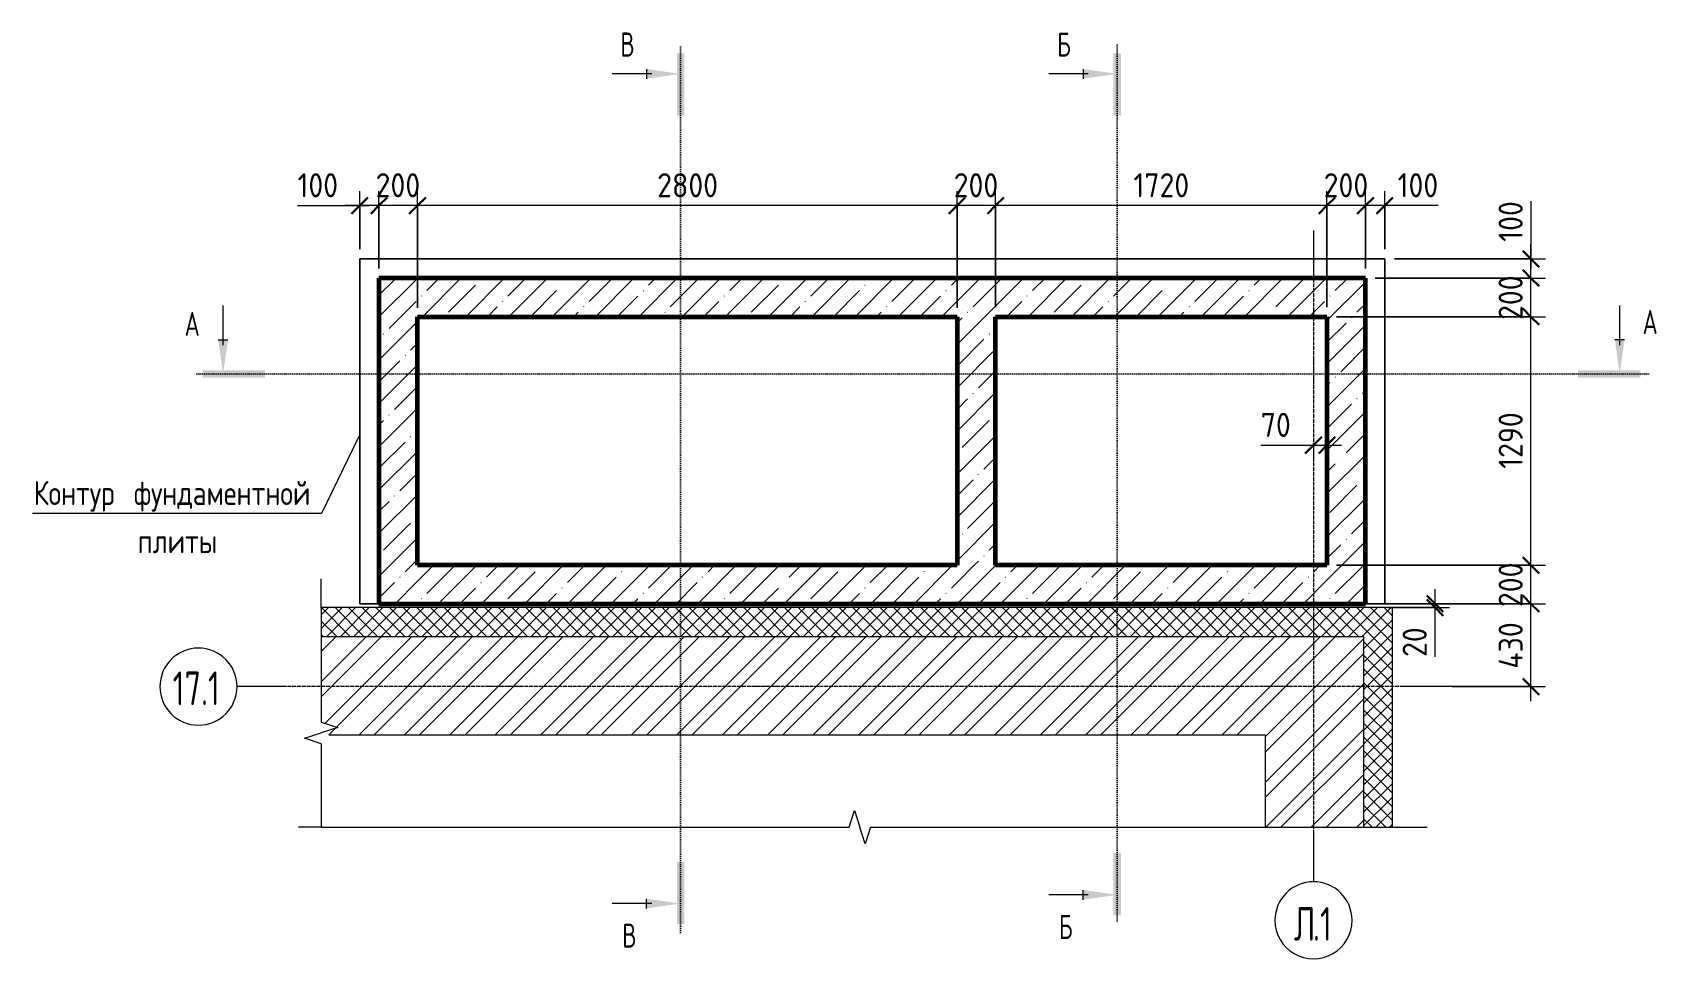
# Model space of a CAD drawing. Header units: millimetres. Extents: x -35908 to 28329, y -4005 to 79343.
# Drawn here: x -26256 to -17828, y 74484 to 79300 of the extents above; entities that cross this region are included whole.
import ezdxf

# ---------------------------------------------------------------- set-up
doc = ezdxf.new("R2010")
doc.units = ezdxf.units.MM
doc.linetypes.add('02 Штрихпунктирная _20 мм_', pattern=[25, 20, -2.5, 0, -2.5])
doc.linetypes.add('04 Пунктир 10мм', pattern=[10, 0, -10])
for name, color, linetype, lineweight in [('AA_Dim', 7, 'Continuous', 9), ('AA_Dim-50', 7, 'Continuous', 9), ('AA_Oformlenie', 7, 'Continuous', 9), ('AA_Razrez', 7, 'Continuous', 9), ('AA_Vinoska', 7, 'Continuous', 9), ('AF_Stena', 7, 'Continuous', 9), ('Оси', 7, 'Continuous', 9)]:
    doc.layers.add(name, color=color, linetype=linetype, lineweight=lineweight)
doc.layers.add('AF_Stena_Опалубка', color=7, linetype='Continuous', lineweight=20, true_color=0x0063c6)
doc.layers.add('KR_Fundament', color=7, linetype='Continuous', lineweight=20, true_color=0x804000)
doc.styles.add('GOST Common', font='GOST_Common.ttf', dxfattribs={"width": 0.85, "height": 125})
doc.styles.add('ISOCPEUR', font='isocpeur.TTF', dxfattribs={"width": 0.7, "height": 125})
doc.styles.add('ISOCPEUR_1', font='isocpeur.TTF', dxfattribs={"width": 0.9, "height": 125})
doc.styles.add('ISOCPEUR_3', font='isocpeur.TTF', dxfattribs={"width": 0.7, "height": 175})
doc.dimstyles.new('00_Точн_3_знака__прозр_', dxfattribs={"dimscale": 304.8, "dimtxt": 125.344371, "dimasz": 0.278871, "dimexe": 0.246063, "dimexo": 0.164042, "dimgap": 0.016404, "dimtad": 1, "dimdec": 3, "dimrnd": 0.001, "dimdsep": 46, "dimtxsty": 'ISOCPEUR_1', "dimblk1": 'OBLIQUE', "dimblk2": 'OBLIQUE', "dimsah": 1, "dimcen": 0.09, "dimdle": 0.246063, "dimazin": 0, "dimtfac": 1, "dimtdec": 4, "dimtix": 1, "dimtmove": 0, "dimatfit": 3, "dimfxl": 1, "dimtvp": 1, "dimtolj": 1, "dimtzin": 0, "dimlwd": 18, "dimlwe": 18, "dimarcsym": 2})
doc.dimstyles.new('00_Точн_3_знака__прозр__1', dxfattribs={"dimscale": 304.8, "dimtxt": 125.344371, "dimasz": 0.278871, "dimexe": 0.246063, "dimexo": 0.164042, "dimgap": 0.016404, "dimtad": 1, "dimdec": 3, "dimrnd": 0.001, "dimdsep": 46, "dimtxsty": 'ISOCPEUR_1', "dimblk1": 'OBLIQUE', "dimblk2": 'OBLIQUE', "dimsah": 1, "dimcen": 0.09, "dimdle": 0.246063, "dimazin": 0, "dimtfac": 1, "dimtdec": 4, "dimtix": 1, "dimtmove": 1, "dimatfit": 3, "dimfxl": 1, "dimtvp": 1, "dimtolj": 1, "dimtzin": 0, "dimlwd": 18, "dimlwe": 18, "dimarcsym": 2})
pattern_1 = [(45, (-54012.715, 0), (-35.35534, 35.35534), []), (135, (-54012.715, 0), (-35.35534, -35.35534), [])]
pattern_2 = [(45, (-54012.72, 0), (-117.8662, 117.8662), []), (45, (-53934.14, 0), (-117.8662, 117.8662), [])]
pattern_3 = [(45, (-54012.72, 0), (-112.2532, 112.2532), []), (45, (-53900.46, 0), (-112.2532, 112.2532), [198.438, -39.688, 1.676, -38.011])]

# ---------------------------------------------------------------- blocks, each defined once
blk = doc.blocks.new('011_ЛинияОбрыва _ЭлУзла_Линия_ - Тип 1-3854822-План СТм на отм_ -1_700 Опл')
at = {"layer": 'AA_Oformlenie'}
for p, q in [((0, 0), (595, 0)), ((706.3, 0), (1140, 0))]:
    blk.add_line(p, q, dxfattribs=at)
blk = doc.blocks.new('011_ЛинияОбрыва _ЭлУзла_Линия_ - Тип 1-3872822-План СТм на отм_ -1_700 Опл')
at = {"layer": 'AA_Oformlenie'}
for p, q in [((0, 0), (2740, 0)), ((2851.3, 0), (5590, 0))]:
    blk.add_line(p, q, dxfattribs=at)
blk = doc.blocks.new('Разрез - Номер узла_ сзади-394133-План СТм на отм_ -1_700 Опл')
at = {"layer": 'AA_Razrez'}
for points in [[(7.33, 0.4), (7.33, -0.39), (0.87, -0.39), (0.87, 0.4)], [(3.5, -3.53), (2.5, -3.53), (3, 0)]]:
    blk.add_hatch(color=256, dxfattribs=at).paths.add_polyline_path(points)
for p, q in [((3, -3), (3, -7.1)), ((2.5, -3.53), (3.5, -3.53))]:
    blk.add_line(p, q, dxfattribs=at)
blk = doc.blocks.new('Разрез - Номер узла_ спереди-394134-План СТм на отм_ -1_700 Опл')
at = {"layer": 'AA_Razrez'}
for points in [[(7.33, 0.4), (7.33, -0.39), (0.87, -0.39), (0.87, 0.4)], [(3.5, -3.53), (2.5, -3.53), (3, 0)]]:
    blk.add_hatch(color=256, dxfattribs=at).paths.add_polyline_path(points)
for p, q in [((3, -3), (3, -7.1)), ((2.5, -3.53), (3.5, -3.53))]:
    blk.add_line(p, q, dxfattribs=at)
blk = doc.blocks.new('DIMBLOCK6-План СТм на отм_ -1_700 Опл')
at = {"layer": 'AA_Dim-50', "color": 30, "lineweight": 30, "true_color": 0xff8000, "transparency": 16777216}
for p, q in [((-18479.3, 76335), (-18521.8, 76377.5)), ((-18479.3, 76335), (-18436.8, 76292.5)), ((-18479.3, 75905), (-18521.8, 75947.5)), ((-18479.3, 75905), (-18436.8, 75862.5))]:
    blk.add_line(p, q, dxfattribs=at)
at = {"layer": 'AA_Dim-50', "color": 30, "lineweight": 18, "true_color": 0xff8000, "transparency": 16777216}
for p, q in [((-19287.9, 76335), (-18404.3, 76335)), ((-18479.3, 76335), (-19287.9, 76335)), ((-18479.3, 75830), (-18479.3, 76335)), ((-18887.9, 75905), (-18404.3, 75905)), ((-18479.3, 75905), (-18887.9, 75905))]:
    blk.add_line(p, q, dxfattribs=at)
at = {"layer": 'AA_Dim-50', "color": 0, "lineweight": 18, "transparency": 16777216, "insert": (-18647.2, 75998.2), "char_height": 125, "width": 292.313, "attachment_point": 1, "rotation": 90, "line_spacing_factor": 1.135194, "style": 'ISOCPEUR_1'}
blk.add_mtext('430', dxfattribs=at)
blk = doc.blocks.new('_Oblique')
at = {"color": 0, "linetype": 'ByBlock', "lineweight": -2}
blk.add_line((-0.5, -0.5), (0.5, 0.5), dxfattribs=at)
blk = doc.blocks.new('DIMBLOCK7-План СТм на отм_ -1_700 Опл')
at = {"layer": 'AA_Dim-50', "color": 30, "lineweight": 18, "true_color": 0xff8000, "transparency": 16777216}
for p, q in [((-19487.9, 76535), (-18404.3, 76535)), ((-18479.3, 76535), (-19487.9, 76535)), ((-18479.3, 76335), (-18479.3, 76535)), ((-19287.9, 76335), (-18404.3, 76335)), ((-18479.3, 76335), (-19287.9, 76335))]:
    blk.add_line(p, q, dxfattribs=at)
at = {"layer": 'AA_Dim-50', "color": 30, "lineweight": 30, "true_color": 0xff8000, "transparency": 16777216}
for p, q in [((-18479.3, 76535), (-18521.8, 76577.5)), ((-18479.3, 76535), (-18436.8, 76492.5)), ((-18479.3, 76335), (-18521.8, 76377.5)), ((-18479.3, 76335), (-18436.8, 76292.5))]:
    blk.add_line(p, q, dxfattribs=at)
at = {"layer": 'AA_Dim-50', "color": 0, "lineweight": 18, "transparency": 16777216, "insert": (-18647.2, 76317.9), "char_height": 125, "width": 280.961, "attachment_point": 1, "rotation": 90, "line_spacing_factor": 1.135194, "style": 'ISOCPEUR_1'}
blk.add_mtext('200', dxfattribs=at)
blk = doc.blocks.new('DIMBLOCK8-План СТм на отм_ -1_700 Опл')
at = {"layer": 'AA_Dim-50', "color": 30, "lineweight": 18, "true_color": 0xff8000, "transparency": 16777216}
for p, q in [((-19487.9, 77825), (-18404.3, 77825)), ((-18479.3, 77825), (-19487.9, 77825)), ((-18479.3, 76535), (-18479.3, 77825)), ((-19487.9, 76535), (-18404.3, 76535)), ((-18479.3, 76535), (-19487.9, 76535))]:
    blk.add_line(p, q, dxfattribs=at)
at = {"layer": 'AA_Dim-50', "color": 30, "lineweight": 30, "true_color": 0xff8000, "transparency": 16777216}
for p, q in [((-18479.3, 77825), (-18521.8, 77867.5)), ((-18479.3, 77825), (-18436.8, 77782.5)), ((-18479.3, 76535), (-18521.8, 76577.5)), ((-18479.3, 76535), (-18436.8, 76492.5))]:
    blk.add_line(p, q, dxfattribs=at)
at = {"layer": 'AA_Dim-50', "color": 0, "lineweight": 18, "transparency": 16777216, "insert": (-18647.2, 77035.7), "char_height": 125, "width": 346.234, "attachment_point": 1, "rotation": 90, "line_spacing_factor": 1.135194, "style": 'ISOCPEUR_1'}
blk.add_mtext('1290', dxfattribs=at)
blk = doc.blocks.new('DIMBLOCK9-План СТм на отм_ -1_700 Опл')
at = {"layer": 'AA_Dim-50', "color": 30, "lineweight": 30, "true_color": 0xff8000, "transparency": 16777216}
for p, q in [((-18479.3, 78025), (-18521.8, 78067.5)), ((-18479.3, 78025), (-18436.8, 77982.5)), ((-18479.3, 77825), (-18521.8, 77867.5)), ((-18479.3, 77825), (-18436.8, 77782.5))]:
    blk.add_line(p, q, dxfattribs=at)
at = {"layer": 'AA_Dim-50', "color": 30, "lineweight": 18, "true_color": 0xff8000, "transparency": 16777216}
for p, q in [((-19287.9, 78025), (-18404.3, 78025)), ((-18479.3, 78025), (-19287.9, 78025)), ((-18479.3, 77825), (-18479.3, 78025)), ((-19487.9, 77825), (-18404.3, 77825)), ((-18479.3, 77825), (-19487.9, 77825))]:
    blk.add_line(p, q, dxfattribs=at)
at = {"layer": 'AA_Dim-50', "color": 0, "lineweight": 18, "transparency": 16777216, "insert": (-18647.2, 77807.9), "char_height": 125, "width": 280.961, "attachment_point": 1, "rotation": 90, "line_spacing_factor": 1.135194, "style": 'ISOCPEUR_1'}
blk.add_mtext('200', dxfattribs=at)
blk = doc.blocks.new('DIMBLOCK10-План СТм на отм_ -1_700 Опл')
at = {"layer": 'AA_Dim-50', "color": 30, "lineweight": 18, "true_color": 0xff8000, "transparency": 16777216}
for p, q in [((-18479.3, 78424.2), (-18479.3, 78163.8)), ((-18479.3, 78025), (-18479.3, 78200)), ((-18479.3, 78163.8), (-18479.3, 78075)), ((-19187.9, 78125), (-18404.3, 78125)), ((-18479.3, 78125), (-19187.9, 78125)), ((-19287.9, 78025), (-18404.3, 78025)), ((-18479.3, 78025), (-19287.9, 78025))]:
    blk.add_line(p, q, dxfattribs=at)
at = {"layer": 'AA_Dim-50', "color": 30, "lineweight": 30, "true_color": 0xff8000, "transparency": 16777216}
for p, q in [((-18479.3, 78125), (-18521.8, 78167.5)), ((-18479.3, 78025), (-18521.8, 78067.5)), ((-18479.3, 78125), (-18436.8, 78082.5)), ((-18479.3, 78025), (-18436.8, 77982.5))]:
    blk.add_line(p, q, dxfattribs=at)
at = {"layer": 'AA_Dim-50', "color": 0, "lineweight": 18, "transparency": 16777216, "insert": (-18647.2, 78213.8), "char_height": 125, "width": 252.581, "attachment_point": 1, "rotation": 90, "line_spacing_factor": 1.135194, "style": 'ISOCPEUR_1'}
blk.add_mtext('100', dxfattribs=at)
blk = doc.blocks.new('DIMBLOCK11-План СТм на отм_ -1_700 Опл')
at = {"layer": 'AA_Dim-50', "color": 30, "lineweight": 18, "true_color": 0xff8000, "transparency": 16777216}
for p, q in [((-19337.9, 78075), (-19337.9, 78476.7)), ((-19237.9, 78175), (-19237.9, 78476.7)), ((-19162.9, 78401.7), (-19337.9, 78401.7)), ((-19337.9, 78401.7), (-19337.9, 78075)), ((-19221, 78401.7), (-19287.9, 78401.7)), ((-19237.9, 78401.7), (-19237.9, 78175)), ((-18960.5, 78401.7), (-19221, 78401.7))]:
    blk.add_line(p, q, dxfattribs=at)
at = {"layer": 'AA_Dim-50', "color": 30, "lineweight": 30, "true_color": 0xff8000, "transparency": 16777216}
for p, q in [((-19337.9, 78401.7), (-19380.4, 78359.2)), ((-19337.9, 78401.7), (-19295.4, 78444.2)), ((-19237.9, 78401.7), (-19280.4, 78359.2)), ((-19237.9, 78401.7), (-19195.4, 78444.2))]:
    blk.add_line(p, q, dxfattribs=at)
at = {"layer": 'AA_Dim-50', "color": 0, "lineweight": 18, "transparency": 16777216, "insert": (-19171, 78569.6), "char_height": 125, "width": 252.581, "attachment_point": 1, "line_spacing_factor": 1.135194, "style": 'ISOCPEUR_1'}
blk.add_mtext('100', dxfattribs=at)
blk = doc.blocks.new('DIMBLOCK12-План СТм на отм_ -1_700 Опл')
at = {"layer": 'AA_Dim-50', "color": 30, "lineweight": 18, "true_color": 0xff8000, "transparency": 16777216}
for p, q in [((-19537.9, 77875), (-19537.9, 78476.7)), ((-19337.9, 78075), (-19337.9, 78476.7)), ((-19337.9, 78401.7), (-19537.9, 78401.7)), ((-19537.9, 78401.7), (-19537.9, 77875)), ((-19337.9, 78401.7), (-19337.9, 78075))]:
    blk.add_line(p, q, dxfattribs=at)
at = {"layer": 'AA_Dim-50', "color": 30, "lineweight": 30, "true_color": 0xff8000, "transparency": 16777216}
for p, q in [((-19537.9, 78401.7), (-19580.4, 78359.2)), ((-19537.9, 78401.7), (-19495.4, 78444.2)), ((-19337.9, 78401.7), (-19380.4, 78359.2)), ((-19337.9, 78401.7), (-19295.4, 78444.2))]:
    blk.add_line(p, q, dxfattribs=at)
at = {"layer": 'AA_Dim-50', "color": 0, "lineweight": 18, "transparency": 16777216, "insert": (-19554.9, 78569.6), "char_height": 125, "width": 280.961, "attachment_point": 1, "line_spacing_factor": 1.135194, "style": 'ISOCPEUR_1'}
blk.add_mtext('200', dxfattribs=at)
blk = doc.blocks.new('DIMBLOCK13-План СТм на отм_ -1_700 Опл')
at = {"layer": 'AA_Dim-50', "color": 30, "lineweight": 18, "true_color": 0xff8000, "transparency": 16777216}
for p, q in [((-21257.9, 77875), (-21257.9, 78476.7)), ((-19537.9, 77875), (-19537.9, 78476.7)), ((-19537.9, 78401.7), (-21257.9, 78401.7)), ((-21257.9, 78401.7), (-21257.9, 77875)), ((-19537.9, 78401.7), (-19537.9, 77875))]:
    blk.add_line(p, q, dxfattribs=at)
at = {"layer": 'AA_Dim-50', "color": 30, "lineweight": 30, "true_color": 0xff8000, "transparency": 16777216}
for p, q in [((-21257.9, 78401.7), (-21300.4, 78359.2)), ((-21257.9, 78401.7), (-21215.4, 78444.2)), ((-19537.9, 78401.7), (-19580.4, 78359.2)), ((-19537.9, 78401.7), (-19495.4, 78444.2))]:
    blk.add_line(p, q, dxfattribs=at)
at = {"layer": 'AA_Dim-50', "color": 0, "lineweight": 18, "transparency": 16777216, "insert": (-20542.1, 78569.6), "char_height": 125, "width": 346.234, "attachment_point": 1, "line_spacing_factor": 1.135194, "style": 'ISOCPEUR_1'}
blk.add_mtext('1720', dxfattribs=at)
blk = doc.blocks.new('DIMBLOCK14-План СТм на отм_ -1_700 Опл')
at = {"layer": 'AA_Dim-50', "color": 30, "lineweight": 18, "true_color": 0xff8000, "transparency": 16777216}
for p, q in [((-21457.9, 77871.5), (-21457.9, 78476.7)), ((-21257.9, 77875), (-21257.9, 78476.7)), ((-21257.9, 78401.7), (-21457.9, 78401.7)), ((-21457.9, 78401.7), (-21457.9, 77871.5)), ((-21257.9, 78401.7), (-21257.9, 77875))]:
    blk.add_line(p, q, dxfattribs=at)
at = {"layer": 'AA_Dim-50', "color": 30, "lineweight": 30, "true_color": 0xff8000, "transparency": 16777216}
for p, q in [((-21457.9, 78401.7), (-21500.4, 78359.2)), ((-21457.9, 78401.7), (-21415.4, 78444.2)), ((-21257.9, 78401.7), (-21300.4, 78359.2)), ((-21257.9, 78401.7), (-21215.4, 78444.2))]:
    blk.add_line(p, q, dxfattribs=at)
at = {"layer": 'AA_Dim-50', "color": 0, "lineweight": 18, "transparency": 16777216, "insert": (-21474.9, 78569.6), "char_height": 125, "width": 280.961, "attachment_point": 1, "line_spacing_factor": 1.135194, "style": 'ISOCPEUR_1'}
blk.add_mtext('200', dxfattribs=at)
blk = doc.blocks.new('DIMBLOCK15-План СТм на отм_ -1_700 Опл')
at = {"layer": 'AA_Dim-50', "color": 30, "lineweight": 18, "true_color": 0xff8000, "transparency": 16777216}
for p, q in [((-24257.9, 77871), (-24257.9, 78476.7)), ((-21457.9, 77871.5), (-21457.9, 78476.7)), ((-21457.9, 78401.7), (-24257.9, 78401.7)), ((-24257.9, 78401.7), (-24257.9, 77871)), ((-21457.9, 78401.7), (-21457.9, 77871.5))]:
    blk.add_line(p, q, dxfattribs=at)
at = {"layer": 'AA_Dim-50', "color": 30, "lineweight": 30, "true_color": 0xff8000, "transparency": 16777216}
for p, q in [((-24257.9, 78401.7), (-24300.4, 78359.2)), ((-24257.9, 78401.7), (-24215.4, 78444.2)), ((-21457.9, 78401.7), (-21500.4, 78359.2)), ((-21457.9, 78401.7), (-21415.4, 78444.2))]:
    blk.add_line(p, q, dxfattribs=at)
at = {"layer": 'AA_Dim-50', "color": 0, "lineweight": 18, "transparency": 16777216, "insert": (-23014, 78569.6), "char_height": 125, "width": 374.614, "attachment_point": 1, "line_spacing_factor": 1.135194, "style": 'ISOCPEUR_1'}
blk.add_mtext('2800', dxfattribs=at)
blk = doc.blocks.new('DIMBLOCK16-План СТм на отм_ -1_700 Опл')
at = {"layer": 'AA_Dim-50', "color": 30, "lineweight": 18, "true_color": 0xff8000, "transparency": 16777216}
for p, q in [((-24457.9, 78074.5), (-24457.9, 78476.7)), ((-24257.9, 77871), (-24257.9, 78476.7)), ((-24257.9, 78401.7), (-24457.9, 78401.7)), ((-24457.9, 78401.7), (-24457.9, 78074.5)), ((-24257.9, 78401.7), (-24257.9, 77871))]:
    blk.add_line(p, q, dxfattribs=at)
at = {"layer": 'AA_Dim-50', "color": 30, "lineweight": 30, "true_color": 0xff8000, "transparency": 16777216}
for p, q in [((-24457.9, 78401.7), (-24500.4, 78359.2)), ((-24457.9, 78401.7), (-24415.4, 78444.2)), ((-24257.9, 78401.7), (-24300.4, 78359.2)), ((-24257.9, 78401.7), (-24215.4, 78444.2))]:
    blk.add_line(p, q, dxfattribs=at)
at = {"layer": 'AA_Dim-50', "color": 0, "lineweight": 18, "transparency": 16777216, "insert": (-24474.9, 78569.6), "char_height": 125, "width": 280.961, "attachment_point": 1, "line_spacing_factor": 1.135194, "style": 'ISOCPEUR_1'}
blk.add_mtext('200', dxfattribs=at)
blk = doc.blocks.new('DIMBLOCK17-План СТм на отм_ -1_700 Опл')
at = {"layer": 'AA_Dim-50', "color": 30, "lineweight": 18, "true_color": 0xff8000, "transparency": 16777216}
for p, q in [((-24557.9, 78175), (-24557.9, 78476.7)), ((-24457.9, 78074.5), (-24457.9, 78476.7)), ((-24880.5, 78401.7), (-24620, 78401.7)), ((-24457.9, 78401.7), (-24632.9, 78401.7)), ((-24620, 78401.7), (-24507.9, 78401.7)), ((-24557.9, 78401.7), (-24557.9, 78175)), ((-24457.9, 78401.7), (-24457.9, 78074.5))]:
    blk.add_line(p, q, dxfattribs=at)
at = {"layer": 'AA_Dim-50', "color": 30, "lineweight": 30, "true_color": 0xff8000, "transparency": 16777216}
for p, q in [((-24557.9, 78401.7), (-24600.4, 78359.2)), ((-24557.9, 78401.7), (-24515.4, 78444.2)), ((-24457.9, 78401.7), (-24500.4, 78359.2)), ((-24457.9, 78401.7), (-24415.4, 78444.2))]:
    blk.add_line(p, q, dxfattribs=at)
at = {"layer": 'AA_Dim-50', "color": 0, "lineweight": 18, "transparency": 16777216, "insert": (-24880.5, 78569.6), "char_height": 125, "width": 252.581, "attachment_point": 1, "line_spacing_factor": 1.135194, "style": 'ISOCPEUR_1'}
blk.add_mtext('100', dxfattribs=at)
blk = doc.blocks.new('DIMBLOCK18-План СТм на отм_ -1_700 Опл')
at = {"layer": 'AA_Dim-50', "color": 30, "lineweight": 30, "true_color": 0xff8000, "transparency": 16777216}
for p, q in [((-18977.2, 76335), (-19019.7, 76377.5)), ((-18977.2, 76315), (-19019.7, 76357.5)), ((-18977.2, 76335), (-18934.7, 76292.5)), ((-18977.2, 76315), (-18934.7, 76272.5))]:
    blk.add_line(p, q, dxfattribs=at)
at = {"layer": 'AA_Dim-50', "color": 30, "lineweight": 18, "true_color": 0xff8000, "transparency": 16777216}
for p, q in [((-18977.2, 76240), (-18977.2, 76410)), ((-19287.9, 76335), (-18902.2, 76335)), ((-18977.2, 76335), (-19287.9, 76335)), ((-19221.2, 76315), (-18902.2, 76315)), ((-18977.2, 76315), (-19221.2, 76315)), ((-18977.2, 76265.1), (-18977.2, 76325)), ((-18977.2, 76059), (-18977.2, 76265.1))]:
    blk.add_line(p, q, dxfattribs=at)
at = {"layer": 'AA_Dim-50', "color": 0, "lineweight": 18, "transparency": 16777216, "insert": (-19145.1, 76059), "char_height": 125, "width": 187.307, "attachment_point": 1, "rotation": 90, "line_spacing_factor": 1.135194, "style": 'ISOCPEUR_1'}
blk.add_mtext('20', dxfattribs=at)
blk = doc.blocks.new('010_Текст с выноской - Текст 2 строки-3854862-План СТм на отм_ -1_700 Опл')
at = {"layer": 'AA_Vinoska'}
blk.add_line((-15, 0), (15, 0), dxfattribs=at)
blk = doc.blocks.new('Ось сетки - d_4мм-2765513-План СТм на отм_ -1_700 Опл')
at = {"layer": 'Оси', "color": 12, "true_color": 0xc80000}
for start, end in [(360, 180), (360, 180), (180, 360), (180, 360)]:
    blk.add_arc((0, 0), 4, start, end, dxfattribs=at)
blk = doc.blocks.new('DIMBLOCK19-План СТм на отм_ -1_700 Опл')
at = {"layer": 'AA_Dim-50', "color": 30, "lineweight": 18, "true_color": 0xff8000, "transparency": 16777216}
for p, q in [((-19881.6, 77158.1), (-19675.5, 77158.1)), ((-19682.9, 77158.1), (-19462.9, 77158.1)), ((-19675.5, 77158.1), (-19572.9, 77158.1)), ((-19607.9, 77168.2), (-19607.9, 77083.1)), ((-19607.9, 77158.1), (-19607.9, 77168.2)), ((-19537.9, 77168.2), (-19537.9, 77083.1)), ((-19537.9, 77158.1), (-19537.9, 77168.2))]:
    blk.add_line(p, q, dxfattribs=at)
at = {"layer": 'AA_Dim-50', "color": 30, "lineweight": 30, "true_color": 0xff8000, "transparency": 16777216}
for p, q in [((-19607.9, 77158.1), (-19650.4, 77115.6)), ((-19607.9, 77158.1), (-19565.4, 77200.6)), ((-19537.9, 77158.1), (-19580.4, 77115.6)), ((-19537.9, 77158.1), (-19495.4, 77200.6))]:
    blk.add_line(p, q, dxfattribs=at)
at = {"layer": 'AA_Dim-50', "color": 0, "lineweight": 18, "transparency": 16777216, "insert": (-19881.6, 77325.9), "char_height": 125, "width": 187.307, "attachment_point": 1, "line_spacing_factor": 1.135194, "style": 'ISOCPEUR_1'}
blk.add_mtext('70', dxfattribs=at)

msp = doc.modelspace()

# ---------------------------------------------------------------- hatches: boundary and pattern name
at = {"layer": 'AF_Stena'}
h = msp.add_hatch(dxfattribs=at)
h.set_pattern_fill('FP_3', color=256, style=0, pattern_type=2)
h.set_pattern_definition(pattern_3)
h.paths.add_polyline_path([(-24257.8778, 76335.5), (-24257.8778, 78024.5), (-24457.8778, 78024.5), (-24457.8778, 76335.5)])
h = msp.add_hatch(dxfattribs=at)
h.set_pattern_fill('FP_3', color=256, style=0, pattern_type=2)
h.set_pattern_definition(pattern_3)
h.paths.add_polyline_path([(-21457.8778, 77825), (-21457.8778, 78025), (-24257.8778, 78024.5), (-24257.8778, 77825)])
h = msp.add_hatch(dxfattribs=at)
h.set_pattern_fill('FP_3', color=256, style=0, pattern_type=2)
h.set_pattern_definition(pattern_3)
h.paths.add_polyline_path([(-21257.8778, 77825), (-19537.8778, 77825), (-19537.8778, 78025), (-21457.8778, 78025), (-21457.8778, 77825)])
h = msp.add_hatch(dxfattribs=at)
h.set_pattern_fill('FP_3', color=256, style=0, pattern_type=2)
h.set_pattern_definition(pattern_3)
h.paths.add_polyline_path([(-19337.8778, 76335), (-19337.8778, 78025), (-19537.8778, 78025), (-19537.8778, 76335)])
h = msp.add_hatch(dxfattribs=at)
h.set_pattern_fill('FP_3', color=256, style=0, pattern_type=2)
h.set_pattern_definition(pattern_3)
h.paths.add_polyline_path([(-21257.8778, 76535), (-21257.8778, 77825), (-21457.8778, 77825), (-21457.8778, 76535)])
h = msp.add_hatch(dxfattribs=at)
h.set_pattern_fill('FP_3', color=256, style=0, pattern_type=2)
h.set_pattern_definition(pattern_3)
h.paths.add_polyline_path([(-24257.8778, 76335), (-21457.8778, 76335), (-21457.8778, 76535), (-24257.8778, 76535), (-24257.8778, 76335.5)])
h = msp.add_hatch(dxfattribs=at)
h.set_pattern_fill('FP_3', color=256, style=0, pattern_type=2)
h.set_pattern_definition(pattern_3)
h.paths.add_polyline_path([(-19537.8778, 76335), (-19537.8778, 76535), (-21457.8778, 76535), (-21457.8778, 76335)])
h = msp.add_hatch(dxfattribs=at)
h.set_pattern_fill('FP_1', color=256, style=0, pattern_type=2)
h.set_pattern_definition(pattern_1)
h.paths.add_polyline_path([(-24757.8778, 76165), (-19347.8778, 76165), (-19347.8778, 76315), (-24757.8778, 76315), (-24757.8778, 76205.625)])
h = msp.add_hatch(dxfattribs=at)
h.set_pattern_fill('FP_1', color=256, style=0, pattern_type=2)
h.set_pattern_definition(pattern_1)
h.paths.add_polyline_path([(-19347.8778, 75175), (-19197.8778, 75175), (-19197.8778, 76315), (-19347.8778, 76315), (-19347.8778, 76165)])
h = msp.add_hatch(dxfattribs=at)
h.set_pattern_fill('FP_2', color=256, style=0, pattern_type=2)
h.set_pattern_definition(pattern_2)
h.paths.add_polyline_path([(-24718.625, 75655), (-19857.8778, 75655), (-19857.8778, 76165), (-24757.8778, 76165), (-24757.8778, 75720), (-24671.2752, 75692.5), (-24757.8778, 75665), (-24718.625, 75665)])
h = msp.add_hatch(dxfattribs=at)
h.set_pattern_fill('FP_2', color=256, style=0, pattern_type=2)
h.set_pattern_definition(pattern_2)
h.paths.add_polyline_path([(-19857.8778, 75175), (-19347.8778, 75175), (-19347.8778, 76165), (-19857.8778, 76165), (-19857.8778, 75655)])

# ---------------------------------------------------------------- linework, layer by layer
at = {"layer": 'AA_Razrez', "color": 7, "linetype": '04 Пунктир 10мм', "true_color": 0xffffff}
for p, q in [((-22892.3561, 74629.2019), (-22892.3561, 79235.0983)), ((-20626.3902, 79235.0983), (-20626.3902, 74674.2743)), ((-17868.7682, 77527.6754), (-25416.5265, 77527.6754))]:
    msp.add_line(p, q, dxfattribs=at)
at = {"layer": 'AA_Vinoska'}
for p, q in [((-24563.0828, 77203.2754), (-24755.9828, 76803.254)), ((-24757.8778, 76315), (-24757.8778, 76465)), ((-24757.8778, 75720), (-24671.2752, 75692.5)), ((-24671.2752, 75692.5), (-24757.8778, 75665)), ((-24844.5279, 75636.8457), (-24757.8778, 75665)), ((-24757.8778, 75608.6913), (-24844.5279, 75636.8457)), ((-22017.8778, 75175), (-21990.3778, 75261.6025)), ((-21990.3778, 75261.6025), (-21962.8778, 75175)), ((-24757.8778, 75175), (-24876.199, 75175)), ((-21934.7234, 75088.3499), (-21962.8778, 75175)), ((-21906.5691, 75175), (-21934.7234, 75088.3499)), ((-19167.8778, 75175), (-19017.8778, 75175))]:
    msp.add_line(p, q, dxfattribs=at)
at = {"layer": 'AF_Stena_Опалубка', "lineweight": 60}
for p, q in [((-24457.8778, 78024.5), (-24457.8778, 76335.5)), ((-24257.8778, 78024.5), (-24457.8778, 78024.5)), ((-21457.8778, 78025), (-24257.8778, 78025)), ((-24257.8778, 78025), (-24257.8778, 78024.5)), ((-19537.8778, 78025), (-21457.8778, 78025)), ((-19337.8778, 78025), (-19537.8778, 78025)), ((-19337.8778, 76335), (-19337.8778, 78025)), ((-24257.8778, 77825), (-21457.8778, 77825)), ((-24257.8778, 76535), (-24257.8778, 77825)), ((-21457.8778, 77825), (-21457.8778, 76535)), ((-21257.8778, 77825), (-19537.8778, 77825)), ((-21257.8778, 76535), (-21257.8778, 77825)), ((-19537.8778, 77825), (-19537.8778, 76535)), ((-21457.8778, 76535), (-24257.8778, 76535)), ((-19537.8778, 76535), (-21257.8778, 76535)), ((-24457.8778, 76335.5), (-24257.8778, 76335.5)), ((-24257.8778, 76335.5), (-24257.8778, 76335)), ((-24257.8778, 76335), (-21457.8778, 76335)), ((-21457.8778, 76335), (-19537.8778, 76335)), ((-19537.8778, 76335), (-19337.8778, 76335))]:
    msp.add_line(p, q, dxfattribs=at)
at = {"layer": 'AF_Stena_Опалубка'}
for p, q in [((-19857.8778, 76315), (-24757.8778, 76315)), ((-19347.8778, 76315), (-19857.8778, 76315)), ((-19197.8778, 76315), (-19347.8778, 76315)), ((-19197.8778, 75175), (-19197.8778, 76315)), ((-24718.625, 75655), (-19857.8778, 75655)), ((-19857.8778, 75655), (-19857.8778, 75175))]:
    msp.add_line(p, q, dxfattribs=at)
at = {"layer": 'AF_Stena_Опалубка', "color": 7}
for p, q in [((-24757.8778, 76165), (-19857.8778, 76165)), ((-19857.8778, 76165), (-19347.8778, 76165)), ((-19347.8778, 76165), (-19347.8778, 75175))]:
    msp.add_line(p, q, dxfattribs=at)
at = {"layer": 'KR_Fundament'}
for p, q in [((-24557.8778, 76335), (-24557.8778, 78125)), ((-24557.8778, 78125), (-19237.8778, 78125)), ((-19237.8778, 78125), (-24557.8778, 78125)), ((-24557.8778, 78125), (-24557.8778, 76335)), ((-19237.8778, 78125), (-19237.8778, 76335)), ((-19237.8778, 76335), (-19237.8778, 78125)), ((-19237.8778, 76335), (-24557.8778, 76335)), ((-24557.8778, 76335), (-19237.8778, 76335))]:
    msp.add_line(p, q, dxfattribs=at)
at = {"layer": 'Оси'}
for p, q in [((-19607.8778, 78272.6073), (-19607.8778, 78022.6073)), ((-24944.469, 75905), (-25194.469, 75905)), ((-18890.2778, 75905), (-19140.2778, 75905)), ((-19607.8778, 75142.5045), (-19607.8778, 74892.5045))]:
    msp.add_line(p, q, dxfattribs=at)
at = {"layer": 'Оси', "linetype": '02 Штрихпунктирная _20 мм_'}
for p, q in [((-19607.8778, 78022.6073), (-19607.8778, 75142.5045)), ((-19140.2778, 75905), (-24944.469, 75905))]:
    msp.add_line(p, q, dxfattribs=at)

# ---------------------------------------------------------------- block references
at = {"layer": 'AA_Oformlenie', "rotation": 270}
msp.add_blockref('011_ЛинияОбрыва _ЭлУзла_Линия_ - Тип 1-3854822-План СТм на отм_ -1_700 Опл', (-24757.8778, 76315), dxfattribs=at)
at = {"layer": 'AA_Oformlenie'}
msp.add_blockref('011_ЛинияОбрыва _ЭлУзла_Линия_ - Тип 1-3872822-План СТм на отм_ -1_700 Опл', (-24757.8778, 75175), dxfattribs=at)
at = {"layer": 'AA_Razrez', "xscale": 49.99999999999998, "yscale": 49.99999999999998, "zscale": 49.99999999999998}
for p, rotation in [((-22892.3561, 79235.0983), 269.9999999999998), ((-20626.3902, 79235.0983), 269.9999999999996), ((-17868.7682, 77527.6754), 180)]:
    msp.add_blockref('Разрез - Номер узла_ спереди-394134-План СТм на отм_ -1_700 Опл', p, dxfattribs=dict(at, rotation=rotation))
at = {"layer": 'AA_Razrez', "extrusion": (0, 0, -1), "xscale": 49.99999999999998, "yscale": 49.99999999999998, "zscale": 49.99999999999998}
for p, rotation in [((25416.5265, 77527.6754), 180), ((20626.3902, 74674.2743), 90.00000000000053), ((22892.3561, 74629.2019), 90.00000000000001)]:
    msp.add_blockref('Разрез - Номер узла_ сзади-394133-План СТм на отм_ -1_700 Опл', p, dxfattribs=dict(at, rotation=rotation))
at = {"layer": 'AA_Vinoska', "xscale": 50, "yscale": 50, "zscale": 50, "rotation": 180}
msp.add_blockref('010_Текст с выноской - Текст 2 строки-3854862-План СТм на отм_ -1_700 Опл', (-25505.9828, 76803.254), dxfattribs=at)
at = {"layer": 'Оси', "color": 12, "true_color": 0xc80000, "xscale": 49.99999999999998, "yscale": 49.99999999999998, "zscale": 49.99999999999998}
for p, rotation in [((-25394.469, 75905), 89.9999999999997), ((-19607.8778, 74692.5045), 180)]:
    msp.add_blockref('Ось сетки - d_4мм-2765513-План СТм на отм_ -1_700 Опл', p, dxfattribs=dict(at, rotation=rotation))

# ---------------------------------------------------------------- texts
at = {"layer": 'AA_Razrez', "char_height": 125, "attachment_point": 1, "style": 'ISOCPEUR'}
for s, insert, width in [('\\fISOCPEUR|b0|i0|c204|p34|;\\W.7;В', (-23204.8996, 79299.8289), 84.177187), ('\\fISOCPEUR|b0|i0|c204|p34|;\\W.7;Б', (-20938.9337, 79299.8289), 84.177187), ('\\fISOCPEUR|b0|i0|c204|p34|;\\W.7;А', (-25466.3727, 77850.2412), 95.400812), ('\\fISOCPEUR|b0|i0|c204|p34|;\\W.7;А', (-17900.122, 77859.8283), 95.400812), ('\\fISOCPEUR|b0|i0|c204|p34|;\\W.7;В', (-23195.3125, 74675.44), 84.177187), ('\\fISOCPEUR|b0|i0|c204|p34|;\\W.7;Б', (-20929.3466, 74720.5124), 84.177187)]:
    msp.add_mtext(s, dxfattribs=dict(at, insert=insert, width=width))
at = {"layer": 'AA_Vinoska', "char_height": 125, "attachment_point": 1, "style": 'GOST Common'}
for s, insert, width in [('Контур', (-26250.1719, 76972.3692), 586.033562), ('\\fGOST Common|b0|i0|c204|p34|;\\W.85; ', (-25766.6459, 76972.3692), 44.293234), ('фундаментной', (-25730.1003, 76972.3692), 1172.067125), ('плиты', (-25710.4219, 76722.3692), 494.039922)]:
    msp.add_mtext(s, dxfattribs=dict(at, insert=insert, width=width))
at = {"layer": 'Оси', "char_height": 175, "attachment_point": 1, "style": 'ISOCPEUR_3'}
for s, insert, width in [('17.1', (-25528.4076, 75983.5763), 300.231969), ('\\fISOCPEUR|b0|i0|c204|p34|;\\W.7;Л', (-19709.8374, 74761.1076), 120.653969), ('.1', (-19610.2879, 74761.1076), 120.653969)]:
    msp.add_mtext(s, dxfattribs=dict(at, insert=insert, width=width))

# ---------------------------------------------------------------- dimensions: what is measured, and where the dimension line sits
at = {"layer": 'AA_Dim', "color": 30, "lineweight": 18, "true_color": 0xff8000}
for base, p1, p2, override, picture, middle in [((-24557.8778, 78401.7341), (-24457.8778, 78024.5), (-24557.8778, 78125), {"dimpost": '<>', "dimfxl": 141.77535}, 'DIMBLOCK17-План СТм на отм_ -1_700 Опл', (-24754.2095, 78486.2406)), ((-19337.8778, 78401.7341), (-19237.8778, 78125), (-19337.8778, 78025), {"dimpost": '<>', "dimfxl": 141.421356}, 'DIMBLOCK11-План СТм на отм_ -1_700 Опл', (-19044.7321, 78486.2406)), ((-19537.8778, 77158.0977), (-19607.8778, 77218.2018), (-19537.8778, 77218.2018), {"dimpost": '<>', "dimfxl": 70}, 'DIMBLOCK19-План СТм на отм_ -1_700 Опл', (-19787.9043, 77242.6042))]:
    dim = msp.add_linear_dim(base=base, p1=p1, p2=p2, dimstyle='00_Точн_3_знака__прозр__1', override=override, dxfattribs=at)
    dim.commit()
    dim.dimension.update_dxf_attribs({"geometry": picture, "text_midpoint": middle, "dimtype": 160})
for base, p1, p2, override, picture, middle in [((-24457.8778, 78401.7341), (-24257.8778, 77820.9763), (-24457.8778, 78024.5), {"dimpost": '<>', "dimfxl": 285.345245}, 'DIMBLOCK16-План СТм на отм_ -1_700 Опл', (-24357.8778, 78469.2341)), ((-24257.8778, 78401.7341), (-21457.8778, 77821.4763), (-24257.8778, 77820.9763), {"dimpost": '<>', "dimfxl": 2800.000045}, 'DIMBLOCK15-План СТм на отм_ -1_700 Опл', (-22857.8778, 78469.2341)), ((-21457.8778, 78401.7341), (-21257.8778, 77825), (-21457.8778, 77821.4763), {"dimpost": '<>', "dimfxl": 200.031039}, 'DIMBLOCK14-План СТм на отм_ -1_700 Опл', (-21357.8778, 78469.2341)), ((-21257.8778, 78401.7341), (-19537.8778, 77825), (-21257.8778, 77825), {"dimpost": '<>', "dimfxl": 1720}, 'DIMBLOCK13-План СТм на отм_ -1_700 Опл', (-20397.8778, 78469.2341)), ((-19537.8778, 78401.7341), (-19337.8778, 78025), (-19537.8778, 77825), {"dimpost": '<>', "dimfxl": 282.842712}, 'DIMBLOCK12-План СТм на отм_ -1_700 Опл', (-19437.8778, 78469.2341))]:
    dim = msp.add_linear_dim(base=base, p1=p1, p2=p2, dimstyle='00_Точн_3_знака__прозр_', override=override, dxfattribs=at)
    dim.commit()
    dim.dimension.update_dxf_attribs({"geometry": picture, "text_midpoint": middle})
for base, p1, p2, override, picture, middle in [((-18479.3373, 78125), (-19337.8778, 78025), (-19237.8778, 78125), {"dimpost": '<>', "dimfxl": 141.421356}, 'DIMBLOCK10-План СТм на отм_ -1_700 Опл', (-18563.8437, 78340.0554)), ((-18977.2359, 76335), (-19271.1546, 76315), (-19337.8778, 76335), {"dimpost": '<>', "dimfxl": 69.656122}, 'DIMBLOCK18-План СТм на отм_ -1_700 Опл', (-19061.7424, 76152.6999))]:
    dim = msp.add_linear_dim(base=base, p1=p1, p2=p2, angle=90, dimstyle='00_Точн_3_знака__прозр__1', override=override, dxfattribs=at)
    dim.commit()
    dim.dimension.update_dxf_attribs({"geometry": picture, "text_midpoint": middle, "dimtype": 160, "text_rotation": 90})
for base, p1, p2, override, picture, middle in [((-18479.3373, 78025), (-19537.8778, 77825), (-19337.8778, 78025), {"dimpost": '<>', "dimfxl": 282.842712}, 'DIMBLOCK9-План СТм на отм_ -1_700 Опл', (-18546.8373, 77925)), ((-18479.3373, 77825), (-19537.8778, 76535), (-19537.8778, 77825), {"dimpost": '<>', "dimfxl": 1290}, 'DIMBLOCK8-План СТм на отм_ -1_700 Опл', (-18546.8373, 77180)), ((-18479.3373, 76535), (-19337.8778, 76335), (-19537.8778, 76535), {"dimpost": '<>', "dimfxl": 282.842712}, 'DIMBLOCK7-План СТм на отм_ -1_700 Опл', (-18546.8373, 76435)), ((-18479.3373, 76335), (-18937.9498, 75905), (-19337.8778, 76335), {"dimpost": '<>', "dimfxl": 587.232778}, 'DIMBLOCK6-План СТм на отм_ -1_700 Опл', (-18546.8373, 76120))]:
    dim = msp.add_linear_dim(base=base, p1=p1, p2=p2, angle=90, dimstyle='00_Точн_3_знака__прозр_', override=override, dxfattribs=at)
    dim.commit()
    dim.dimension.update_dxf_attribs({"geometry": picture, "text_midpoint": middle})

doc.saveas('drawing.dxf')
